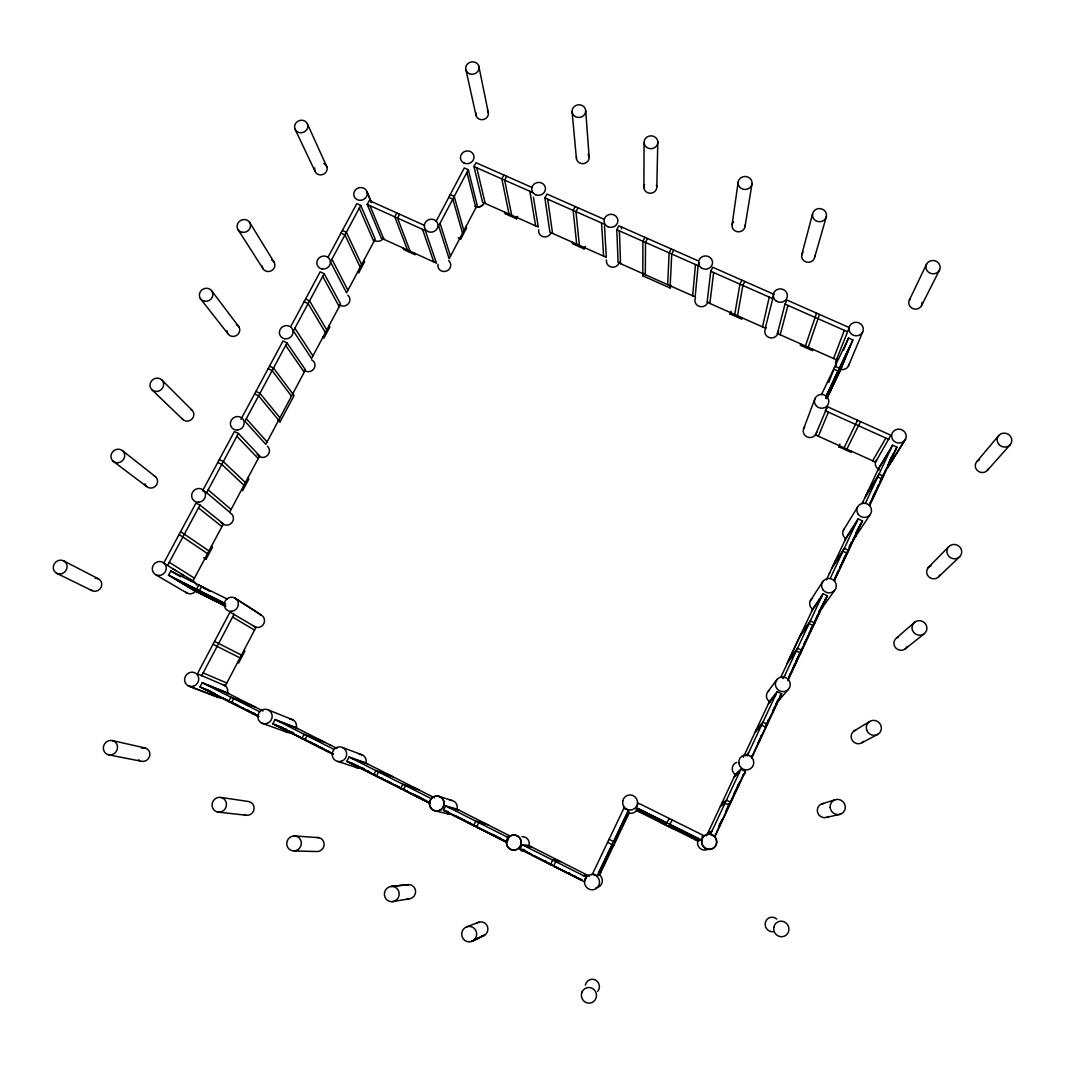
<?xml version="1.0" encoding="UTF-8"?>
<svg xmlns="http://www.w3.org/2000/svg" width="1065" height="1065" viewBox="0 0 1065 1065"><rect width="100%" height="100%" fill="white"/><g stroke="black" fill="none" stroke-linecap="round" stroke-linejoin="round"><path stroke-width="1.5" d="M671.309 285.447L670.058 287.949L642.821 275.822L642.901 241.262L644.897 237.322M643.912 187.746L644.072 142.87M645.31 274.69L645.523 242.421L647.507 238.467M642.328 813.354L642.341 812.635M656.799 186.655L657.824 141.685A6.896 6.43 -5.9 0 0 647.041 137.039A6.896 6.43 -5.9 0 0 647.973 148.128A6.896 6.43 -5.9 0 0 657.824 141.685M667.675 284.661L669.126 252.858L671.11 248.891M670.058 287.949L671.762 254.016L673.746 250.062M692.649 295.777L695.485 264.506M699.452 263.028L698.121 265.678L695.152 296.895L618.099 262.576L616.808 229.734L618.805 225.793L697.468 260.539M646.069 814.219L646.215 812.755M774.162 294.406L712.725 267.275L710.754 271.269L707.107 302.22L765.282 328.127L773.51 295.75M709.862 303.445L713.657 272.547M732.094 224.648L738.205 181.862M742.132 317.809L741.879 319.207L729.871 313.856L730.097 312.458M744.981 226.765L751.97 184.085A6.989 6.523 -0.7 0 0 742.678 176.857A6.989 6.523 -0.7 0 0 740.614 187.986A6.989 6.523 -0.7 0 0 751.97 184.085M734.73 314.521L739.922 284.155L741.892 280.162M737.499 315.746L742.851 285.46L744.821 281.453M762.5 326.875L769.25 297.135M777.41 333.518L784.998 304.097L786.955 300.064L849.271 327.581L836.371 359.77L777.41 333.518L778.648 330.962M780.192 334.756L787.954 305.402M801.665 255.041L812.542 213.998M652.765 817.547L653.125 816.189M814.685 257.197L826.453 216.275A7.056 6.59 3.7 0 0 817.015 208.953A7.056 6.59 3.7 0 0 815.031 220.202A7.056 6.59 3.7 0 0 826.453 216.275M800.707 343.889L800.308 345.22L812.475 350.638L812.914 349.32M805.406 345.979L816.549 313.123M808.215 347.23L819.504 314.441M803.795 428.29L815.045 398.403M833.549 358.519L844.345 330.336M828.73 382.375L835.053 366.254L839.38 368.184L828.81 394.476M843.533 350.092L848.525 338.058L852.852 339.975L840.312 370.354M826.2 396.939L828.304 391.627M826.413 397.604L831.352 385.264M828.69 393.131L834.388 378.887M827.119 397.671L838.035 371.019L833.695 369.089M830.46 391.201L830.953 389.99M835.879 378.035L841.803 363.365M838.821 371.885L844.825 357.028M847.846 350.704L839.393 372.151L830.434 390.935M815.51 434.919L827.359 406.684L890.859 435.252L875.536 462.13L815.51 434.919L816.762 432.31M818.359 436.211L828.397 412.168M848.446 365.947L862.703 331.961M659.475 820.875L660.047 819.624M706.534 835.839L735.369 774.282L740.92 769.223L745.42 771.419L714.934 836.624L710.422 834.388L740.92 769.223M743.33 757.295L769.689 700.996L777.21 691.678L781.683 693.834L751.677 758.027M780.858 677.154L813.088 608.341L823.045 593.751L827.492 595.828L787.847 680.655M826.373 579.946L846.276 537.452L858.07 518.895L862.504 520.931L834.308 580.811L834.933 579.932M862.118 503.639L878.998 467.602L892.563 445.197L896.983 447.18L869.825 505.289M747.177 755.844L777.21 691.678M783.374 678.512L823.045 593.751M830.487 577.856L858.07 518.895M865.392 503.252L892.563 445.197M849.191 546.944L851.015 543.03M719.141 825.601L721.072 821.461M725.598 811.81L727.528 807.669M734.105 793.611L736.022 789.485M737.313 786.742L739.23 782.629M766.188 724.972L768.717 719.554L768.224 720.1M772.511 711.447L774.415 707.386M775.666 704.697L777.57 700.65M794.357 664.72L792.653 668.381L794.437 666.118M796.074 661.072L797.778 657.411M800.174 652.273L801.878 648.625M803.582 644.991L805.286 641.343L804.661 642.195M808.694 634.074L810.385 630.44M817.867 614.452L812.875 625.634M818.426 613.254L820.117 609.633M822.087 605.413L820.689 608.421L822.792 605.466M836.384 574.847L838.222 570.907L837.476 572.012M839.446 568.284L841.297 564.344M841.909 563.039L844.359 557.794M849.377 547.037L851.827 541.819M855.488 533.991L857.312 530.09M875.563 491.058L872.541 497.515L875.217 493.308M876.761 488.476L878.572 484.602M880.515 480.448L882.925 475.296M888.942 462.436L891.338 457.311M719.447 825.468L722.043 819.917M726.57 810.225L728.513 806.072M729.951 803.01L732.534 797.485M738.977 783.707L733.173 796.101L733.905 795.595M758.892 741.094L761.448 735.635M766.041 725.798L771.127 714.934M772.391 712.219L778.728 698.667M788.659 677.447L790.376 673.759L789.791 674.491M790.949 672.534L793.239 667.635M793.811 666.41L795.528 662.736M798.963 655.401L796.101 661.511L797.326 659.954M800.228 652.685L803.077 646.588L802.451 647.413M803.649 645.363L805.366 641.716M808.202 635.619L805.925 640.491L807.217 638.774M811.623 628.323L803.716 645.749L804.355 644.911M816.283 618.352L817.987 614.718M834.667 579.014L838.368 571.106M839.606 568.47L841.457 564.517M844.532 557.94L842.069 563.199L843.626 560.882M847.114 552.389L848.965 548.448M852.027 541.899L849.577 547.144L851.188 544.708M855.089 535.349L852.639 540.594L854.276 538.105M858.749 527.508L855.701 534.044L857.365 531.515M870.385 502.613L873.42 496.13M874.032 494.826L876.455 489.634M881.434 478.997L887.212 467.149M884.456 472.527L886.266 468.653M887.478 466.084L889.288 462.21M892.297 455.767L889.887 460.919L891.804 457.844M716.505 832.298L728.859 805.859M730.297 802.784L732.893 797.232M733.545 795.848L743.237 775.12M752.303 755.711L764.484 729.671M766.534 725.265L769.09 719.807M769.729 718.449L772.271 712.991M775.453 706.188L772.91 711.633L773.43 711.047M778.635 699.386L776.092 704.83L776.625 704.218M788.659 677.952L799.575 654.602M800.853 651.873L803.143 646.974M809.999 632.304L812.289 627.418M813.553 624.716L815.83 619.843M824.35 601.605L816.402 618.619L817.081 617.673M834.188 580.571L845.93 555.451M847.301 552.522L859.588 526.216M869.439 505.156L871.277 501.242M871.889 499.938L879.797 483.017M881.753 478.824L884.176 473.632M893.855 452.931L887.811 465.858L888.769 464.34M875.536 462.13L876.775 459.494M701.196 839.926L703.313 835.399L638.374 803.143L636.231 807.629L636.511 810.558L697.841 841.057L701.196 839.926L636.231 807.629M851.654 451.307L851.095 452.372L838.714 446.754L839.952 444.132M669.193 818.452L665.625 825.029M668.54 826.48L672.295 819.983M860.52 421.607L846.861 449.137M821.488 394.622L848.525 338.058M825.841 396.579L852.852 339.975M597.119 875.869L628.377 810.385L623.93 808.175L592.659 873.606L597.119 875.869L599.608 874.977L629.109 813.154L628.377 810.385M825.774 397.232L837.423 372.537M838.022 371.579L850.868 344.381M598.929 872.634L612.269 844.691M613.853 841.67L627.005 813.82M825.681 397.711L835.945 376.225M837.276 373.416L849.284 348.268M599.262 872.528L612.495 844.811M614.079 841.803L627.112 814.179M826.107 397.418L835.213 378.048M835.812 377.063L848.499 350.199M599.595 872.435L612.721 844.931M614.186 841.883L627.232 814.539M825.921 398.377L833.762 381.643M834.361 380.658L846.968 353.993M599.755 872.381L612.841 844.984M614.385 842.016L627.285 814.712M826.32 398.07L832.337 385.197M832.936 384.199L845.437 357.734M600.088 872.288L613.054 845.104M614.598 842.162L627.391 815.058M826.48 398.164L830.94 388.685M832.244 385.956L843.946 361.421M826.773 398.736L841.59 367.691M827.359 406.684L825.388 410.81L888.902 439.432M838.714 446.754L839.233 445.676M909.31 300.197L926.483 264.32M522.196 844.665L586.442 877.201L584.272 881.74L520.013 849.164L522.196 844.665L528.839 845.517L589.531 876.229M508.458 839.114L506.807 842.482L443.506 810.398L445.716 805.939L456.539 808.934L510.654 836.318M729.871 313.856L731.123 311.326M856.819 421.62L857.498 420.249L844.013 447.832M642.821 275.822L644.072 273.332M921.584 305.549L939.556 269.978A7.149 6.67 10.1 0 0 932.221 260.499A7.149 6.67 10.1 0 0 927.282 270.989A7.149 6.67 10.1 0 0 939.556 269.978M405.951 790.802L430.114 803.05L346.791 761.382L349.014 756.989L365.055 762.633L434.44 797.752M572.198 242.141L572.371 243.699L584.019 248.891L585.284 246.414M575.153 206.517L573.143 210.417L576.684 244.138M577.989 207.768L575.979 211.669L579.373 245.336M307.173 740.947L333.292 754.18L272.84 723.894L275.089 719.554L295.045 727.209L337.033 748.455M604.494 225.9L606.318 257.344L549.886 232.21L544.894 197.93L546.904 194.043L603.549 219.057M504.61 212.055L504.956 213.679L516.445 218.791L517.723 216.341M660.739 822.606L673.426 828.916M225.354 685.82L255.999 627.338L230 612.082L197.451 673.772L225.354 685.82L222.745 684.489M458.216 237.894L460.759 239.039L466.55 227.99L466.111 226.406M503.865 175.033L501.841 178.907L509.043 214.025M506.66 176.271L504.637 180.131L511.693 215.21M436.038 221.48L464.273 167.951L468.294 169.734L477.2 205.252L449.137 258.782L438.647 225.98L468.294 169.734M201.578 675.862L234.114 614.132M533.432 197.238L538.291 227.045L482.591 202.257L473.992 166.579L476.015 162.732L531.874 187.4M232.769 703.419L258.609 716.519L199.98 686.965L202.243 682.678L225.993 692.263L263.068 711.021M203.668 557.74L206.211 558.992L212.494 547.224L211.376 546.412M277.526 420.648L280.055 421.86L294.073 395.541L273.519 368.037L269.498 366.147M396.846 212.96L394.782 216.847L407.509 250.022M399.615 214.211L397.551 218.099L410.132 251.22M192.991 580.918L223.397 523.874L200.007 505.063L195.96 503.079L163.677 563.185L192.991 580.918L190.422 579.64M259.634 455.9L229.641 512.145L206.623 492.709L202.59 490.739L234.393 431.525L238.427 433.455L259.634 455.9L257.078 454.675M240.93 419.344L282.997 341.026L287.004 342.903L305.482 369.874L265.797 444.331L244.963 421.261L287.004 342.903M290.878 326.356L320.152 271.841L324.146 273.665L340.587 304.044L311.539 358.532L293.408 330.962L324.146 273.665M327.927 257.371L356.788 203.628L360.769 205.425L375.2 239.106L346.551 292.848L330.47 261.897L360.769 205.425M167.738 565.196L200.007 505.063M206.623 492.709L238.427 433.455M225.94 606.384L193.75 590.383L168.51 575.18L170.746 571L227.111 598.983M367.199 204.427L425.294 230.599L436.477 263.161L381.31 238.147L367.199 204.427L369.275 200.553L424.576 225.447M872.661 460.826L885.854 438.061M877.72 470.331L891.219 448.085M843.294 530.41L857.485 507.246M867.709 491.418L868.295 490.446M866.151 495.039L879.024 474.138L883.444 476.148L879.943 481.7M864.86 497.794L877.667 477.04L882.086 479.05L880.342 481.806M862.118 503.346L862.703 502.4M895.252 449.976L896.983 447.18M892.896 454.475L895.625 450.069M888.33 466.616L905.583 439.126A7.322 6.962 16.2 0 0 898.128 429.142A7.322 6.962 16.2 0 0 893.016 440.085A7.322 6.962 16.2 0 0 905.583 439.099L888.33 466.59A6.843 6.523 17.1 0 1 887.398 468.028M844.984 540.235L856.699 521.823M869.519 503.985L872.168 499.858M834.92 561.415L835.426 560.629M810.239 600.886L823.218 580.957M833.243 565.289L844.319 548.289L848.765 550.339L846.143 554.239M859.934 524.885L862.504 520.931M831.938 568.084L842.934 551.231L847.381 553.294L843.919 558.446M857.924 528.786L861.132 523.86M829.249 573.529L829.741 572.757M854.862 537.639L869.892 514.941M844.931 556.05L845.716 554.878M839.752 568.657L840.525 567.525M811.876 610.911L821.767 596.467M834.414 578.561L837.423 574.168M824.709 599.781L827.492 595.828M823.498 602.404L824.204 601.405L818.546 613.507L819.943 611.563M824.922 600.394L826.227 598.543M799.828 636.657L809.041 623.664L813.5 625.767L810.665 629.628M819.305 610.352L819.997 609.393M821.847 608.261L834.654 590.396M810.904 628.337L811.557 627.445M811.916 626.939L814.778 623.038L810.319 620.935L800.401 634.98L787.115 663.322L796.247 651.008L800.707 653.125L797.778 656.932M788.925 659.941L797.525 648.265L801.998 650.382L799.003 654.296M807.483 636.151L808.122 635.286M768.011 691.505L777.064 679.443M782.682 678.298L784.665 675.756M790.962 673.027L791.548 672.295M768.344 703.872L775.786 694.713M976.712 461.704L998.717 435.572M779.74 696.124L781.683 693.834M779.274 698.028L780.259 696.869M778.701 700.57L788.539 689.148A7.508 7.322 35.6 0 0 784.053 677.047A7.508 7.322 35.6 0 0 775.826 686.712A7.508 7.322 35.6 0 0 788.539 689.148M756.203 729.791L762.953 722.137L767.439 724.293L765.069 726.849M987.495 470.264L1010.232 444.651M754.859 732.667L761.528 725.185L766.015 727.355L765.123 728.3M769.223 719.008L770.235 717.89M760.982 736.115L762.407 734.65M928.121 567.698L948.502 546.917M757.801 742.917L759.185 741.52M745.633 755.751L748.615 752.769M938.944 576.498L960.137 556.316A7.495 7.136 25.4 0 0 955.411 544.548A7.495 7.136 25.4 0 0 947.397 554.013A7.495 7.136 25.4 0 0 960.137 556.316M751.437 756.523L753.115 754.952M675.902 829.049L677.007 828.064M733.998 777.197L739.469 772.298M896.743 637.802L915.035 621.893M742.837 775.453L743.969 774.508M904.97 649.144L923.888 634.021M739.616 782.322L740.401 781.71M736.394 789.205L737.153 788.646M721.684 803.503L726.45 800.148L730.949 802.358L728.447 803.982M720.313 806.431L724.985 803.25L729.498 805.473L727.821 806.498M682.638 832.404L683.97 831.512M854.037 730.976L869.426 721.644M862.264 742.585L878.279 734.078M689.388 835.759L690.932 834.973M721.404 820.236L722.682 819.597M483.111 935.895L471.529 941.46L484.761 935.07L473.286 940.581M692.064 838.088L692.836 837.756M707.919 832.883L711.873 831.272M466.869 926.776L478.731 922.21M694.899 839.593L698.081 838.368M715.254 833.908L716.386 833.509M581.197 880.183L582.102 879.876L576.391 877.187M821.874 803.862L835.04 799.775M598.623 872.728L601.019 872.009M583.367 875.643L586.629 874.764M574.488 876.615L575.553 876.362M826.853 817.321L840.405 814.206M567.605 873.127L569.336 872.821M392.16 901.696L409.027 898.86M602.111 865.659L603.336 865.486M552.229 864.54L550.512 864.634L552.695 860.107L557.647 860.094M560.536 861.558L555.757 861.652L553.574 866.178L566.527 872.381M543.949 861.146L545.852 861.119M294.273 850.948L317.57 851.547A7.069 6.789 -68.7 0 0 324.133 844.079A7.069 6.789 -68.7 0 0 317.05 837.516M605.466 858.643L606.584 858.683M293.767 835.918L318.834 837.636M523.048 850.709L525.737 850.922M520.013 849.164L524.073 849.537M217.566 812.036L245.802 815.204M525.245 846.209L531.715 846.968M503.772 840.951L506.368 841.297M220.961 797.432L248.93 801.572A7.016 6.696 -63.3 0 1 253.683 810.638A7.016 6.696 -63.3 0 1 244.151 814.632M497.435 837.556L500.231 837.995M492.416 834.428L493.574 834.627M505.968 836.451L508.99 836.97M483.869 830.687L485.107 830.913M108.657 754.819L141.605 761.315A6.936 6.563 -57.5 0 0 149.899 754.153A6.936 6.563 -57.5 0 0 141.392 748.149M479.037 827.638L476.561 827.159L478.771 822.673L487.797 824.749M476.707 826.267L473.552 825.628L475.749 821.155L484.948 823.312M467.335 822.313L468.028 822.46M469.385 822.752L470.051 822.899M112.171 740.534L144.853 747.91M460.599 818.892L462.01 819.211M463.408 819.531L464.1 819.691M435.252 810.891L449.044 814.166M455.327 815.83L453.863 815.484L474.098 825.734M446.501 811.916L448.658 812.449M443.506 810.398L448.205 811.57M608.807 851.627L609.819 851.88M448.711 807.456L459.374 810.372M422.352 799.509L424.07 799.988M425.747 800.454L426.586 800.68M416.255 796.42L418.026 796.926M418.891 797.166L419.756 797.405M410.171 793.345L413.766 794.37M407.775 791.335L403.329 790.03L405.552 785.611L419.45 789.99M405.113 789.99L400.626 788.659L402.85 784.239L416.002 788.42M395.328 785.824L396.3 786.103L378.208 776.944M397.258 786.396L399.149 786.968L395.568 785.158M389.271 782.748L390.256 783.055M392.213 783.64L391.241 783.347L403.276 789.445M383.227 779.673L386.222 780.618M438.314 796.181L451.893 800.427M379.247 777.264L376.331 776.345L378.554 771.939L393.012 776.784M381.257 777.903L382.268 778.222M378.062 776.385L373.642 774.987L375.865 770.581L391.467 775.826M368.463 772.192L371.632 773.217L353.78 764.164L354.885 764.537M337.831 761.475L357.986 767.998M362.433 769.143L365.668 770.195M367.798 770.887L366.733 770.541L369.701 772.045M356.416 766.094L361.887 767.892M362.952 768.251L364.017 768.597M349.466 762.74L352.661 763.791M346.791 761.382L352.675 763.339M325.531 750.439L329.178 751.704M318.968 747.111L322.695 748.415M351.69 758.347L367.598 763.925M312.418 743.796L314.96 744.688M311.02 742.305L304.803 740.095L307.039 735.729L325.318 742.518M306.534 740.282L301.888 738.617L304.124 734.264L322.549 741.12M261.591 723.082L286.631 732.094M297.774 736.181L296.443 735.689L302.966 739.004M299.105 736.661L300.423 737.126M289.92 732.387L293.967 733.865M283.397 729.086L287.537 730.603L282.478 727.848L283.849 728.354M290.239 731.588L288.895 731.096L294.02 733.692M291.57 732.068L292.888 732.56M272.84 723.894L282.118 727.315M275.742 725.371L281.107 727.342M285.207 728.846L286.552 729.352M329.937 744.861L330.762 745.167M317.942 738.791L318.794 739.11M252.125 713.244L258.076 715.48M342.81 747.603L362.593 755.032M245.669 709.969L247.2 710.541L242.048 707.932M248.704 711.114L251.713 712.259M253.19 712.818L254.655 713.377M277.992 721.018L297.787 728.593M239.212 706.694L240.757 707.28L235.618 704.684M242.301 707.866L243.832 708.451M246.854 709.596L248.345 710.169M188.225 685.86L217.886 697.242L188.239 685.833M237.708 704.977L228.602 701.476L230.852 697.162L253.124 705.989M237.455 705.216L231.478 702.927L233.728 698.613L255.853 707.373M223.464 698.707L226.672 699.945M210.617 692.197L215.556 694.127M199.98 686.965L210.431 691.065M202.829 688.416L209.219 690.905M260.406 709.676L261.404 710.075M248.584 703.699L249.609 704.098M268.393 709.969L292.942 719.834M205.092 684.116L228.709 693.635M203.135 672.907L226.818 683.011M473.992 166.579L532.673 192.525M544.894 197.93L604.401 224.236M616.808 229.734L698.121 265.678M710.754 271.269L772.192 298.426M784.998 304.097L847.327 331.654M450.202 194.642L454.223 196.439L463.874 230.666M448.778 197.318L452.811 199.115L462.543 233.222M342.397 230.426L346.378 232.237L361.607 264.613M340.946 233.115L344.94 234.926L360.236 267.182M305.562 299.012L309.556 300.863L326.795 329.91M304.097 301.741L308.091 303.592L325.411 332.506M268.14 368.676L272.161 370.567L291.477 396.167M255.933 391.401L259.953 393.318L279.949 417.773M254.575 393.944L258.595 395.847L280.055 421.86M219.297 459.627L223.331 461.584L245.403 482.605M217.779 462.45L221.813 464.393L243.965 485.281M220.841 522.622L223.397 523.874M237.548 662.537L238.613 663.056L244.937 650.995L243.898 650.449M56.738 573.343L92.069 590.662M180.637 531.608L208.966 550.951M179.106 534.47L207.515 553.667M168.51 575.18L224.915 603.362M639.32 809.32L666.983 823.072M670.071 824.603L697.894 838.448M174.54 578.521L199.688 591.008M202.483 592.406L225.234 603.709M639.32 809.52L666.876 823.218M669.952 824.749L697.668 838.528M176.311 579.573L201.352 592.034M204.147 593.418L225.54 604.055M639.333 809.72L666.783 823.365M669.725 825.029L697.455 838.621M178.055 580.638L204.653 594.044M205.798 594.43L224.928 604.121M639.346 810.119L666.584 823.658M669.619 825.162L697.003 838.781M181.516 582.715L206.291 595.042M209.059 596.413L225.234 604.454M639.359 810.305L666.477 823.804L639.359 810.505M669.499 825.308L696.79 838.874M183.22 583.753L207.915 596.027M210.67 597.398L225.554 604.8M669.286 825.575L696.577 838.954M184.924 584.778L211.123 597.984M212.268 598.37L224.928 604.853M639.373 810.891L666.184 824.217M669.179 825.708L696.137 839.114M188.279 586.802L212.707 598.943M215.436 600.301L225.248 605.186M639.386 811.077L666.091 824.363M669.073 825.841L695.924 839.193M216.98 601.845L198.276 592.539L179.066 580.571M253.403 626.047L255.999 627.338M214.558 641.356L241.449 655.095M609.087 839.22L615.104 842.495M213 644.298L239.998 657.877M607.609 842.335L613.693 845.437M202.243 682.678L259.634 711.74M275.089 719.554L333.332 749.054M349.014 756.989L429.98 797.978M445.716 805.939L509.003 837.982M417.027 795.835L420.608 797.645M210.857 691.558L214.651 693.475M313.603 743.623L317.463 745.58M356.362 765.282L359.331 766.787M360.809 767.545L363.777 769.036M387.221 780.925L390.788 782.735M414.964 794.983L418.558 796.806M420.955 798.018L424.549 799.842M494.333 835.2L498.34 837.236M207.555 690.266L223.796 698.68M222.851 698.014L233.062 703.18M235.897 704.631L257.69 715.667M279.709 726.823L304.284 739.283M309.755 741.852L333.185 753.927M371.778 773.483L375.373 775.307M380.431 777.876L390.043 782.735M456.06 816.003L474.071 825.322M479.729 828.197L497.222 837.05M498.566 837.742L505.835 841.23M524.366 850.815L531.581 854.276M533.858 855.621L543.363 860.44M544.721 861.132L550.525 863.875M554.546 866.111L566.82 872.328M568.191 873.02L575.286 876.428M205.891 689.614L217.393 695.445M225.074 699.332L230.2 701.928M248.478 711.194L258.795 716.425M278.311 726.317L304.284 739.469M351.53 763.419L375.532 775.586M397.511 786.716L402.344 789.165M405.033 790.536L411.077 793.598M412.288 794.21L429.288 802.824M447.899 812.262L461.305 819.052M462.649 819.731L474.75 825.868M477.746 827.385L484.495 830.807M485.84 831.485L504.77 841.084M523.9 850.775L530.703 854.223L523.434 850.735M532.061 854.915L551.164 864.594M567.898 873.074L581.623 880.036M204.214 688.948L229.907 701.968M276.9 725.798L295.138 735.036M305.868 740.481L332.094 753.767M350.398 763.046L374.494 775.253M377.17 776.611L401.399 788.885M404.101 790.257L428.45 802.597M447.127 812.062L452.505 814.792M477.093 827.252L504.224 841.004M531.635 854.902L550.805 864.62M553.853 866.164L581.384 880.116M63.594 560.816L98.473 578.867M155.876 574.834L187.214 593.205M232.583 617.048L254.548 630.107M171.319 576.564L196.413 591.701M185.363 583.713L198.849 591.874M220.428 603.642L196.612 589.145L198.849 584.951L205.811 589.278M191.673 586.842L204.986 594.922M215.955 601.419L217.06 602.098M207.143 594.536L225.021 605.852M223.104 604.973L199.435 590.543L201.671 586.349L209.978 591.514M213.479 597.678L224.622 604.521M170.746 571L180.491 576.644M219.829 600.833L224.608 603.775M173.062 569.016L175.738 570.68M181.103 574.008L183.779 575.672M169.282 562.32L194.442 578.188M205.092 558.22L206.211 558.992M113.01 461.145L146.677 486.559M122.621 450.788L155.65 476.84M198.476 507.899L221.959 526.576M208.154 489.873L231.078 509.456M241.582 489.767L242.607 490.712L248.797 479.104L247.786 478.132M152.055 389.897L183.02 419.637M161.56 379.673L191.9 410.038M616.968 834.534L617.727 835.319M236.909 436.264L258.209 458.562M246.321 418.718L267.089 441.908M200.3 298.559L227.963 333.758M211.895 291.051L238.813 326.702M285.66 345.419L304.217 372.257M620.296 827.558L620.948 828.557M294.885 328.22L312.937 355.923M238.054 229.681L263.175 268.926M249.556 222.252L273.945 261.95M323.094 336.846L323.906 338.164L329.897 326.915L329.112 325.571M322.695 276.381L339.216 306.627M331.921 259.194L347.922 290.266M357.96 271.455L358.665 272.933L364.576 261.844L363.884 260.339M294.832 128.692L314.881 170.986M307.585 124.325A6.736 6.204 -22.2 0 1 299.718 132.712A6.736 6.204 -22.2 0 1 296.336 122.502A6.736 6.204 -22.2 0 1 307.585 124.325L326.888 166.872M623.624 820.596L624.17 821.807M359.331 208.101L373.855 241.649M369.954 205.665L383.933 239.332M403.116 248.038L403.715 249.569L415.097 254.735L414.525 253.204M422.512 229.348L433.841 261.963M440.071 223.291L450.482 256.226M626.899 813.487L627.711 816.07M460.306 237.482L460.759 239.039M466.896 172.397L475.869 207.782M476.761 167.817L485.241 203.428M466.004 70.21L476.135 115.859M478.731 65.857L488.449 113.249M516.139 217.18L516.445 218.791M529.864 191.287L535.628 225.86M547.716 199.182L552.562 233.408M583.873 247.346L584.019 248.891M572.078 111.719L576.391 158.246M585.697 110.534A6.843 6.35 -9.6 0 1 575.899 116.91A6.843 6.35 -9.6 0 1 575.073 105.941A6.843 6.35 -9.6 0 1 585.697 110.534L589.171 157.154M601.552 222.984L603.615 256.132M639.306 809.16L639.413 811.996M619.417 230.879L620.562 263.681M621.414 226.938L621.467 228.855M406.577 884.975A7.136 6.909 -78.2 0 1 415.603 891.298A7.136 6.909 -78.2 0 1 407.229 898.727M95.211 578.242A6.736 6.31 -47.3 0 1 101.308 586.828A6.736 6.31 -47.3 0 1 90.711 589.717M139.981 760.743A6.936 6.563 -57.5 0 1 138.583 759.758M487.411 110.387A6.337 5.884 -14.2 0 1 483.324 119.573A6.337 5.884 -14.2 0 1 475.962 112.81M323.813 163.531A6.35 5.884 -22.3 0 1 326.675 170.946A6.35 5.884 -22.3 0 1 318.954 174.687A6.35 5.884 -22.3 0 1 314.761 167.911M988.413 468.813A6.923 6.536 20.8 0 1 977.164 470.397A6.923 6.536 20.8 0 1 979.56 459.787M922.104 302.34A6.71 6.297 10.7 0 1 913.57 308.89A6.71 6.297 10.7 0 1 910.229 298.812M585.364 985.098A7.348 7.082 80.6 0 1 595.428 980.013A7.348 7.082 80.6 0 1 597.678 991.462M772.924 931.769A7.348 7.069 61.9 0 1 765.455 922.117A7.348 7.069 61.9 0 1 776.824 919.028M779.66 699.066A7.002 6.843 37.4 0 1 777.37 701.768M770.448 702.248A7.002 6.843 37.4 0 1 769.343 690.306M230.04 512.851A6.656 6.337 -40.9 0 1 232.21 522.236A6.656 6.337 -40.9 0 1 222.439 523.607M848.951 364.363A6.723 6.377 9.8 0 1 839.566 369.009M836.052 365.388A6.723 6.377 9.8 0 1 837.13 359.105M477.093 923.036A7.215 6.976 -87 0 1 487.557 926.776A7.215 6.976 -87 0 1 481.327 936.255M637.11 809.453A7.056 6.949 70.8 0 1 627.817 812.648M624.263 808.588A7.056 6.949 70.8 0 1 623.89 806.791M259.447 614.359A6.776 6.497 -47.8 0 1 264.12 622.972A6.776 6.497 -47.8 0 1 254.788 626.859M828.477 816.509A7.202 6.962 49.6 0 1 817.747 812.875A7.202 6.962 49.6 0 1 823.671 803.503M236.43 324.639A6.47 6.071 -30.8 0 1 239.439 331.854A6.47 6.071 -30.8 0 1 232.45 336.394A6.47 6.071 -30.8 0 1 227.018 330.749M706.934 849.75A7.162 6.989 62.4 0 1 698.187 839.819M702.168 836.238A7.162 6.989 62.4 0 1 703.965 835.879M347.856 295.231A6.47 6.097 -24.7 0 1 348.228 303.911A6.47 6.097 -24.7 0 1 339.176 304.657M311.606 359.824A6.523 6.177 -29 0 1 313.842 368.863A6.523 6.177 -29 0 1 304.204 370.247M856.313 534.524A6.883 6.63 20.6 0 1 853.558 538.797M845.211 538.344A6.883 6.63 20.6 0 1 844.239 528.959M939.889 575.02A6.989 6.683 26.4 0 1 928.534 576.591A6.989 6.683 26.4 0 1 931.01 565.741M823.325 605.106A6.936 6.723 25.9 0 1 820.529 609.433M812.142 608.954A6.936 6.723 25.9 0 1 812.515 598.237M591.448 874.658A7.175 7.002 79.7 0 1 593.085 873.832M599.954 875.257A7.175 7.002 79.7 0 1 595.868 887.784M450.096 800.308A7.016 6.856 -74.7 0 1 457.191 808.655M450.841 814.286A7.016 6.856 -74.7 0 1 447.353 813.58M816.083 433.854A6.763 6.47 11.3 0 1 806.365 436.53A6.763 6.47 11.3 0 1 804.727 426.879M267.421 446.195A6.59 6.27 -35.5 0 1 267.701 455.194A6.59 6.27 -35.5 0 1 258.529 455.9M359.171 754.34A6.949 6.736 -62.8 0 1 366.08 762.567M361.501 767.759A6.949 6.736 -62.8 0 1 354.871 766.427M521.97 836.637A7.082 6.936 -87.9 0 1 529.212 845.104M524.619 850.416A7.082 6.936 -87.9 0 1 521.025 850.655M190.222 580.731A6.736 6.39 -46.3 0 1 196.666 585.111M195.108 591.581A6.736 6.39 -46.3 0 1 185.829 592.26M154.292 475.922A6.616 6.23 -40.7 0 1 155.184 486.452A6.616 6.23 -40.7 0 1 144.96 483.829M879.331 469.692A6.843 6.523 17.1 0 1 875.363 462.569M224.262 685.101A6.856 6.55 -53.7 0 1 226.938 694.127M221.254 697.908A6.856 6.55 -53.7 0 1 216.488 696.257M383.626 237.868A6.417 6.017 -21.2 0 1 373.669 239.958M863.609 741.373A7.136 6.883 41 0 1 852.453 740.681A7.136 6.883 41 0 1 855.648 730.164M734.717 774.242A7.082 6.923 50.1 0 1 736.807 762.327M745.553 772.058A7.082 6.923 50.1 0 1 743.224 774.788M190.555 409.146A6.55 6.164 -36.2 0 1 192.099 418.918A6.55 6.164 -36.2 0 1 181.969 418.412M271.548 259.927A6.417 5.991 -27.1 0 1 274.584 267.022A6.417 5.991 -27.1 0 1 267.661 271.508A6.417 5.991 -27.1 0 1 262.23 265.97M448.605 260.685A6.457 6.097 -18.2 0 1 449.763 268.46A6.457 6.097 -18.2 0 1 441.908 271.149A6.457 6.097 -18.2 0 1 438.035 264.306M289.56 719.155A6.896 6.643 -57.3 0 1 295.724 728.953M291.743 732.414A6.896 6.643 -57.3 0 1 285.194 731.096M907.234 646.468A7.056 6.776 31.8 0 1 895.811 648.026A7.056 6.776 31.8 0 1 898.341 637.003M814.752 255.573A6.603 6.204 4.2 0 1 806.245 262.043A6.603 6.204 4.2 0 1 803.09 252.125M745.061 225.168A6.536 6.137 -0.2 0 1 736.581 231.571A6.536 6.137 -0.2 0 1 733.532 221.773M777.982 332.759A6.643 6.31 4.4 0 1 768.65 337.365A6.643 6.31 4.4 0 1 766.321 327.567M707.945 301.595A6.59 6.257 -0.9 0 1 699.465 306.454A6.59 6.257 -0.9 0 1 695.512 297.841M656.453 185.11A6.47 6.057 -5.6 0 1 650.009 193.271A6.47 6.057 -5.6 0 1 644.525 184.658M550.805 233.395A6.457 6.084 -11.6 0 1 538.704 229.76M588.093 154.239A6.417 5.991 -9.4 0 1 584.059 163.557A6.417 5.991 -9.4 0 1 576.498 156.688M619.284 262.11A6.51 6.164 -7.4 0 1 611.669 267.115A6.51 6.164 -7.4 0 1 606.504 259.966M408.361 884.616L391.467 886.426L408.348 884.616M261.058 614.918L234.646 597.918L261.071 614.904M371.379 202.47L366.946 191.7A6.843 6.377 -21.1 0 0 355.51 189.783A6.843 6.377 -21.1 0 0 359.038 200.247A6.843 6.377 -21.1 0 0 366.986 191.687L371.405 202.457M395.807 900.431A7.668 7.402 -77 0 0 395.195 887.198A7.668 7.402 -77 0 0 384.398 894.533A7.668 7.402 -77 0 0 395.807 900.431M60.212 574.008A7.175 6.696 -46.7 0 0 66.15 563.159A7.175 6.696 -46.7 0 0 54.155 564.064A7.175 6.696 -46.7 0 0 60.212 574.008M112.344 754.566A7.402 6.976 -56.8 0 0 115.379 742.198A7.402 6.976 -56.8 0 0 103.531 746.272A7.402 6.976 -56.8 0 0 112.344 754.566M469.359 73.711A6.736 6.204 -14.2 0 0 479.064 67.441A6.736 6.204 -14.2 0 0 468.693 62.968A6.736 6.204 -14.2 0 0 469.359 73.711M998.611 444.078A7.375 6.936 20.1 0 0 1011.218 443.107A7.375 6.936 20.1 0 0 1003.589 433.136A7.375 6.936 20.1 0 0 998.611 444.078M582.129 991.795A7.868 7.575 80.9 0 0 589.464 1003.163A7.868 7.575 80.9 0 0 595.215 991.009A7.868 7.575 80.9 0 0 582.129 991.795M773.776 927.389A7.854 7.561 61.5 0 0 783.947 936.348A7.854 7.561 61.5 0 0 786.17 923.115A7.854 7.561 61.5 0 0 773.776 927.389M198.742 502.227A7.122 6.736 -40.2 0 0 204.52 491.444A7.122 6.736 -40.2 0 0 192.472 492.376A7.122 6.736 -40.2 0 0 198.742 502.227M851.627 334.237A7.189 6.789 9 0 0 863.236 330.243A7.189 6.789 9 0 0 853.598 322.655A7.189 6.789 9 0 0 851.627 334.237M474.777 939.25A7.748 7.482 -86.1 0 0 470.717 926.523A7.748 7.482 -86.1 0 0 462.077 936.574A7.748 7.482 -86.1 0 0 474.777 939.25M622.732 801A7.575 7.455 70.6 0 0 632.53 809.626A7.575 7.455 70.6 0 0 634.926 796.793A7.575 7.455 70.6 0 0 622.732 801M231.491 611.35A7.242 6.923 -46.9 0 0 237.322 600.287A7.242 6.923 -46.9 0 0 225.074 601.192A7.242 6.923 -46.9 0 0 231.491 611.35M830.168 807.483A7.735 7.468 48.6 0 0 842.149 813.327A7.735 7.468 48.6 0 0 840.844 800.148A7.735 7.468 48.6 0 0 830.168 807.483M204.507 301.262A6.909 6.443 -30.5 0 0 212.614 292.569A6.909 6.443 -30.5 0 0 201.179 290.585A6.909 6.443 -30.5 0 0 204.507 301.262M221.32 811.783A7.522 7.162 -62.3 0 0 224.249 799.136A7.522 7.162 -62.3 0 0 212.228 803.29A7.522 7.162 -62.3 0 0 221.32 811.783M701.729 840.232A7.695 7.508 61.8 0 0 711.713 848.991A7.695 7.508 61.8 0 0 714.016 836.025A7.695 7.508 61.8 0 0 701.729 840.232A7.695 7.508 61.8 0 0 711.713 849.018A7.695 7.508 61.8 0 0 714.016 835.998A7.695 7.508 61.8 0 0 701.715 840.272M322.123 269.006A6.896 6.47 -24.6 0 0 330.15 260.313A6.896 6.47 -24.6 0 0 318.621 258.356A6.896 6.47 -24.6 0 0 322.123 269.006M284.661 338.763A6.962 6.55 -28.7 0 0 292.782 329.964A6.962 6.55 -28.7 0 0 281.2 327.94A6.962 6.55 -28.7 0 0 284.661 338.763M858.244 514.342A7.375 7.069 19.5 0 0 870.89 513.383A7.375 7.069 19.5 0 0 863.435 503.226A7.375 7.069 19.5 0 0 858.244 514.342M822.939 589.744A7.428 7.189 24.5 0 0 835.666 588.825A7.428 7.189 24.5 0 0 828.197 578.468A7.428 7.189 24.5 0 0 822.939 589.744M585.271 878.718A7.695 7.508 80.2 0 0 592.553 889.808A7.695 7.508 80.2 0 0 598.25 877.88A7.695 7.508 80.2 0 0 585.271 878.718M475.19 206.49A6.417 6.017 -15.2 0 0 483.776 203.548A6.417 6.017 -15.3 0 1 475.176 206.477M464.18 163.145A6.843 6.377 -15.3 0 0 474.031 156.728A6.843 6.377 -15.3 0 0 463.515 152.095A6.843 6.377 -15.3 0 0 464.18 163.145M440.79 809.773A7.522 7.335 -72.8 0 0 440.125 796.806A7.522 7.335 -72.8 0 0 429.421 804.022A7.522 7.335 -72.8 0 0 440.777 809.773A7.522 7.335 -72.8 0 0 440.111 796.806A7.522 7.335 -72.8 0 0 429.435 804.035A7.522 7.335 -72.8 0 0 440.79 809.773M815.763 405.272A7.229 6.896 10.4 0 0 828.211 404.287A7.229 6.896 10.4 0 0 820.915 394.449A7.229 6.896 10.4 0 0 815.763 405.272M237.482 430.06A7.042 6.656 -34.9 0 0 243.179 419.437A7.042 6.656 -34.9 0 0 231.198 420.382A7.042 6.656 -34.9 0 0 237.482 430.06M341.599 761.222A7.442 7.202 -61.3 0 0 344.354 748.668A7.442 7.202 -61.3 0 0 332.347 752.809A7.442 7.202 -61.3 0 0 341.599 761.222M519.387 847.567A7.588 7.428 -86.5 0 0 515.287 835.106A7.588 7.428 -86.5 0 0 506.754 844.984A7.588 7.428 -86.5 0 0 519.387 847.567A7.588 7.428 -86.5 0 0 515.287 835.106A7.588 7.428 -86.5 0 0 506.767 844.984A7.588 7.428 -86.5 0 0 519.374 847.567M159.417 575.486A7.202 6.803 -45.6 0 0 165.288 564.543A7.202 6.803 -45.6 0 0 153.16 565.448A7.202 6.803 -45.6 0 0 159.417 575.486M117.922 462.756A7.069 6.616 -40.1 0 0 123.74 452.106A7.069 6.616 -40.1 0 0 111.812 453.051A7.069 6.616 -40.1 0 0 117.922 462.756M193.657 686.166A7.348 6.989 -52.8 0 0 196.586 673.905A7.348 6.989 -52.8 0 0 184.751 677.979A7.348 6.989 -52.8 0 0 193.657 686.166M866.803 730.297A7.655 7.375 39.8 0 0 879.703 732.787A7.655 7.375 39.8 0 0 875.031 720.512A7.655 7.375 39.8 0 0 866.803 730.297M738.804 762.899A7.588 7.428 48.7 0 0 750.585 768.637A7.588 7.428 48.7 0 0 749.427 755.644A7.588 7.428 48.7 0 0 738.804 762.899M156.941 391.467A7.002 6.536 -35.8 0 0 162.679 380.977A7.002 6.536 -35.8 0 0 150.831 381.936A7.002 6.536 -35.8 0 0 156.941 391.467M242.248 232.33A6.843 6.35 -26.9 0 0 250.275 223.743A6.843 6.35 -26.9 0 0 238.893 221.826A6.843 6.35 -26.9 0 0 242.248 232.33M428.037 231.584A6.883 6.47 -18.2 0 0 437.995 225.101A6.883 6.47 -18.2 0 0 427.424 220.362A6.883 6.47 -18.2 0 0 428.037 231.584M297.907 849.697A7.575 7.269 -67.6 0 0 297.454 836.677A7.575 7.269 -67.6 0 0 286.725 843.919A7.575 7.269 -67.6 0 0 297.907 849.697M267.075 723.428A7.388 7.096 -56.1 0 0 269.924 711.021A7.388 7.096 -56.1 0 0 257.996 715.134A7.388 7.096 -56.1 0 0 267.075 723.428M912.492 630.36A7.561 7.242 30.6 0 0 925.299 632.743A7.561 7.242 30.6 0 0 920.599 620.762A7.561 7.242 30.6 0 0 912.492 630.36M775.773 300.729A7.109 6.723 3.8 0 0 787.301 296.762A7.109 6.723 3.8 0 0 777.836 289.267A7.109 6.723 3.8 0 0 775.773 300.729M701.01 267.661A7.029 6.643 -1.4 0 0 712.458 263.721A7.029 6.643 -1.4 0 0 703.153 256.332A7.029 6.643 -1.4 0 0 701.01 267.661M535.549 194.735A6.896 6.457 -11.8 0 0 545.453 188.265A6.896 6.457 -11.8 0 0 534.776 183.566A6.896 6.457 -11.8 0 0 535.549 194.735M607.955 226.752A6.949 6.536 -7.6 0 0 617.886 220.229A6.949 6.536 -7.6 0 0 607.063 215.463A6.949 6.536 -7.6 0 0 607.955 226.752"/></g></svg>
